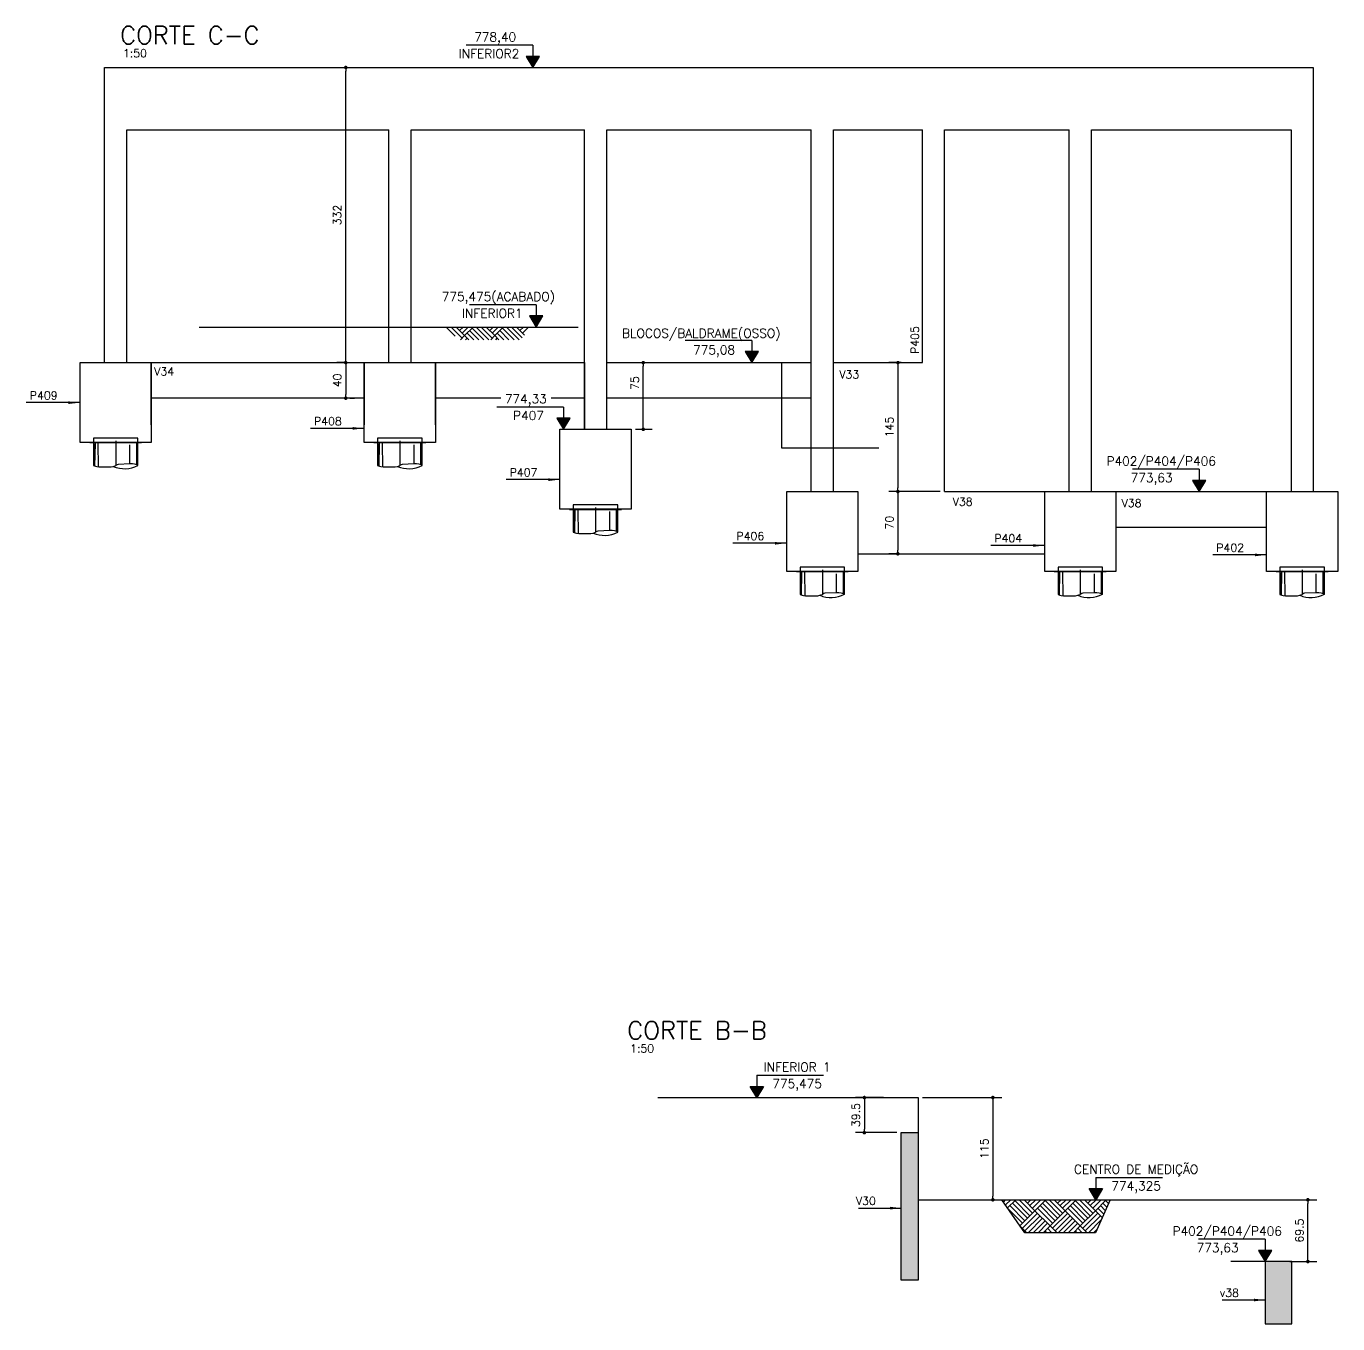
# Model space of a CAD drawing. Extents: x -856 to 20282, y 14720 to 28231.
# Drawn here: x 7211 to 8685, y 18153 to 19612 of the extents above; entities that cross this region are included whole.
import ezdxf
from ezdxf.enums import TextEntityAlignment as Align

# ---------------------------------------------------------------- set-up
doc = ezdxf.new("R2010")
doc.units = 0
doc.linetypes.add('ESTILO_TQS_0002', pattern=[0.4, 0.1, -0.3])
doc.layers.get('0').update_dxf_attribs({"linetype": 'CONTINUOUS'})
doc.layers.get('Defpoints').update_dxf_attribs({"linetype": 'CONTINUOUS'})
for name, color, linetype in [('COTA', 1, 'CONTINUOUS'), ('H2', 252, 'CONTINUOUS'), ('H6', 1, 'CONTINUOUS'), ('LINHA_FINA', 1, 'CONTINUOUS'), ('PENA_1', 1, 'CONTINUOUS'), ('PENA_2', 2, 'CONTINUOUS'), ('PENA_3', 3, 'CONTINUOUS'), ('T1', 2, 'CONTINUOUS'), ('T3', 4, 'CONTINUOUS'), ('TEXTO', 3, 'CONTINUOUS'), ('VIGAT', 3, 'ESTILO_TQS_0002')]:
    doc.layers.add(name, color=color, linetype=linetype)
doc.styles.add('COTA', font='romans.shx')
doc.styles.add('TEXTO', font='romans.shx', dxfattribs={"height": 10})
doc.styles.add('Texto1', font='romans.shx', dxfattribs={"height": 9})
doc.styles.add('Texto3', font='romans.shx', dxfattribs={"height": 20})
doc.dimstyles.new('forma', dxfattribs={"dimscale": 5, "dimtxt": 1.8, "dimasz": 0.8, "dimexe": 2, "dimexo": 1, "dimgap": 1, "dimtad": 1, "dimdec": 1, "dimzin": 9, "dimdsep": 46, "dimtxsty": 'COTA', "dimblk1": 'DOT', "dimblk2": 'DOT', "dimsah": 1, "dimcen": 0, "dimdle": 1, "dimclrd": 256, "dimclre": 256, "dimclrt": 2, "dimadec": 0, "dimazin": 0, "dimtfac": 1, "dimtdec": 0, "dimtmove": 0, "dimatfit": 3, "dimfxl": 1, "dimtolj": 1, "dimtzin": 0, "dimarcsym": 0})

# ---------------------------------------------------------------- blocks, each defined once
blk = doc.blocks.new('elevação')
at = {"layer": 'LINHA_FINA', "linetype": 'Continuous'}
blk.add_hatch(color=256, dxfattribs=at).paths.add_polyline_path([(1.5, 2.5), (-1.5, 2.5), (0, 0)])
at = {"layer": 'LINHA_FINA'}
for p, q in [((0, 5), (-15, 5)), ((0, 5), (0, 2.5)), ((-1.5, 2.5), (0, 0)), ((1.5, 2.5), (-1.5, 2.5)), ((0, 0), (1.5, 2.5))]:
    blk.add_line(p, q, dxfattribs=at)
at = {"layer": 'TEXTO', "linetype": 'Continuous', "style": 'TEXTO'}
for p in [(-8.5, 5.25), (-8.5, 1.5)]:
    blk.add_attdef('XXXX.XX', text='', height=2, dxfattribs=at).set_placement(p, align=Align.BOTTOM_CENTER)
blk = doc.blocks.new('elevação_d')
at = {"layer": 'LINHA_FINA', "linetype": 'Continuous'}
blk.add_hatch(color=256, dxfattribs=at).paths.add_polyline_path([(0, 0), (1.5, 2.5), (-1.5, 2.5)])
at = {"layer": 'LINHA_FINA'}
for p, q in [((0, 5), (0, 2.5)), ((0, 5), (15, 5)), ((0, 0), (-1.5, 2.5)), ((-1.5, 2.5), (1.5, 2.5)), ((1.5, 2.5), (0, 0))]:
    blk.add_line(p, q, dxfattribs=at)
at = {"layer": 'TEXTO', "linetype": 'Continuous', "style": 'TEXTO'}
for p in [(9.07, 5.25), (9.07, 1.5)]:
    blk.add_attdef('XXXX.XX', text='', height=2, dxfattribs=at).set_placement(p, align=Align.BOTTOM_CENTER)
blk = doc.blocks.new('_Dot')
at = {"color": 0, "linetype": 'ByBlock', "lineweight": -2}
blk.add_line((-0.5, 0), (-1, 0), dxfattribs=at)
at = {"color": 0, "linetype": 'ByBlock', "const_width": 0.5}
blk.add_lwpolyline([(-0.25, 0, 1), (0.25, 0, 1)], format="xyb", close=True, dxfattribs=at)
blk = doc.blocks.new('*D400')
at = {"layer": 'COTA', "lineweight": -2, "transparency": 16777216}
for p, q in [((8218.4, 18407), (8307.4, 18407)), ((8297.4, 18403), (8297.4, 18296)), ((8266.6, 18292), (8307.4, 18292))]:
    blk.add_line(p, q, dxfattribs=at)
at = {"layer": 'Defpoints', "color": 0, "transparency": 16777216}
for p in [(8213.4, 18407), (8261.6, 18292), (8297.4, 18292)]:
    blk.add_point(p, dxfattribs=at)
at = {"layer": 'COTA', "lineweight": -2, "transparency": 16777216, "xscale": 4, "yscale": 4, "zscale": 4}
for p, rotation in [((8297.4, 18407), 90), ((8297.4, 18292), 270)]:
    blk.add_blockref('_Dot', p, dxfattribs=dict(at, rotation=rotation))
at = {"layer": 'COTA', "color": 2, "transparency": 16777216, "insert": (8287.9, 18349.5), "char_height": 9, "attachment_point": 5, "rotation": 90, "style": 'COTA'}
blk.add_mtext('\\A1;115 ', dxfattribs=at)
blk = doc.blocks.new('*D401')
at = {"layer": 'COTA', "lineweight": -2, "transparency": 16777216}
for p, q in [((8174.5, 18407), (8142.9, 18407)), ((8152.9, 18403), (8152.9, 18371.5)), ((8189.4, 18367.5), (8142.9, 18367.5))]:
    blk.add_line(p, q, dxfattribs=at)
at = {"layer": 'Defpoints', "color": 0, "transparency": 16777216}
for p in [(8179.5, 18407), (8152.9, 18367.5), (8194.4, 18367.5)]:
    blk.add_point(p, dxfattribs=at)
at = {"layer": 'COTA', "lineweight": -2, "transparency": 16777216, "xscale": 4, "yscale": 4, "zscale": 4}
for p, rotation in [((8152.9, 18407), 90), ((8152.9, 18367.5), 270)]:
    blk.add_blockref('_Dot', p, dxfattribs=dict(at, rotation=rotation))
at = {"layer": 'COTA', "color": 2, "transparency": 16777216, "insert": (8143.4, 18387.3), "char_height": 9, "attachment_point": 5, "rotation": 90, "style": 'COTA'}
blk.add_mtext('\\A1;39.5 ', dxfattribs=at)
blk = doc.blocks.new('ss')
at = {"layer": 'LINHA_FINA'}
blk.add_solid([(0, 0), (-2.5, -0.29), (-2.5, 0.3)], dxfattribs=at)
blk = doc.blocks.new('*D362')
at = {"layer": 'COTA', "lineweight": -2, "transparency": 16777216}
for p, q in [((7568.8, 19233.6), (7559.8, 19233.6)), ((7569.8, 19229.6), (7569.8, 19197.6)), ((7574.4, 19193.6), (7579.8, 19193.6))]:
    blk.add_line(p, q, dxfattribs=at)
at = {"layer": 'Defpoints', "color": 0, "transparency": 16777216}
for p in [(7573.8, 19233.6), (7569.4, 19193.6), (7569.8, 19193.6)]:
    blk.add_point(p, dxfattribs=at)
at = {"layer": 'COTA', "lineweight": -2, "transparency": 16777216, "xscale": 4, "yscale": 4, "zscale": 4}
for p, rotation in [((7569.8, 19233.6), 90), ((7569.8, 19193.6), 270)]:
    blk.add_blockref('_Dot', p, dxfattribs=dict(at, rotation=rotation))
at = {"layer": 'COTA', "color": 2, "transparency": 16777216, "insert": (7560.3, 19213.6), "char_height": 9, "attachment_point": 5, "rotation": 90, "style": 'COTA'}
blk.add_mtext('\\A1;40 ', dxfattribs=at)
blk = doc.blocks.new('*D363')
at = {"layer": 'COTA', "lineweight": -2, "transparency": 16777216}
for p, q in [((8631.4, 18292), (8661.6, 18292)), ((8651.6, 18226.5), (8651.6, 18288)), ((8631.4, 18222.5), (8661.6, 18222.5))]:
    blk.add_line(p, q, dxfattribs=at)
at = {"layer": 'Defpoints', "color": 0, "transparency": 16777216}
for p in [(8626.4, 18292), (8651.6, 18292), (8626.4, 18222.5)]:
    blk.add_point(p, dxfattribs=at)
at = {"layer": 'COTA', "lineweight": -2, "transparency": 16777216, "xscale": 4, "yscale": 4, "zscale": 4}
for p, rotation in [((8651.6, 18292), 90), ((8651.6, 18222.5), 270)]:
    blk.add_blockref('_Dot', p, dxfattribs=dict(at, rotation=rotation))
at = {"layer": 'COTA', "color": 2, "transparency": 16777216, "insert": (8642.1, 18257.3), "char_height": 9, "attachment_point": 5, "rotation": 90, "style": 'COTA'}
blk.add_mtext('\\A1;69.5 ', dxfattribs=at)
blk = doc.blocks.new('*D364')
at = {"layer": 'COTA', "lineweight": -2, "transparency": 16777216}
for p, q in [((7895.7, 19233.6), (7914.3, 19233.6)), ((7904.3, 19162.6), (7904.3, 19229.6)), ((7895.7, 19158.6), (7914.3, 19158.6))]:
    blk.add_line(p, q, dxfattribs=at)
at = {"layer": 'Defpoints', "color": 0, "transparency": 16777216}
for p in [(7890.7, 19233.6), (7904.3, 19233.6), (7890.7, 19158.6)]:
    blk.add_point(p, dxfattribs=at)
at = {"layer": 'COTA', "lineweight": -2, "transparency": 16777216, "xscale": 4, "yscale": 4, "zscale": 4}
for p, rotation in [((7904.3, 19233.6), 90), ((7904.3, 19158.6), 270)]:
    blk.add_blockref('_Dot', p, dxfattribs=dict(at, rotation=rotation))
at = {"layer": 'COTA', "color": 2, "transparency": 16777216, "insert": (7894.8, 19210.6), "char_height": 9, "attachment_point": 5, "rotation": 90, "style": 'COTA'}
blk.add_mtext('\\A1;75 ', dxfattribs=at)
blk = doc.blocks.new('A$Cfeb4b014')
at = {"layer": 'PENA_1'}
for p, q in [((54.2, 34.3), (4.2, 34.3)), ((4.2, 34.3), (4.2, 29.1)), ((29.2, 31.4), (29.2, 3.7)), ((53.8, 3.9), (53.8, 29.6)), ((54.2, 29.1), (54.2, 34.3)), ((0, 29.3), (58.3, 29.3)), ((4.2, 29.1), (4.2, 3.7)), ((4.7, 3.5), (5.1, 28)), ((5.8, 3), (6.3, 28.4)), ((9.9, 2), (9.6, 28.2)), ((45.1, 5.4), (45.1, 26.7)), ((52.9, 4.3), (52.9, 28.4)), ((54.2, 3.7), (54.2, 29.1))]:
    blk.add_line(p, q, dxfattribs=at)
for points in [[(4.2, 3.7), (5.3, 3.2), (6.4, 2.8), (7.9, 2.4), (10.4, 2), (24, 2.1), (26.4, 2.6), (27.6, 3), (29.2, 3.7)], [(54.2, 3.7), (53.1, 4.3), (52, 4.7), (50.4, 5.1), (47.9, 5.5), (45.1, 5.4), (31.9, 4.9), (30.8, 4.5), (29.2, 3.7)]]:
    blk.add_lwpolyline(points, dxfattribs=at)
blk.add_arc((39.1, 32.1), 32.1, 246.6344, 297.9627, dxfattribs=at)
blk = doc.blocks.new('*D402')
at = {"layer": 'COTA', "lineweight": -2, "transparency": 16777216}
for p, q in [((8194.2, 19233.6), (8180.6, 19233.6)), ((8190.6, 19229.6), (8190.6, 19092.6)), ((8238.2, 19088.6), (8180.6, 19088.6))]:
    blk.add_line(p, q, dxfattribs=at)
at = {"layer": 'Defpoints', "color": 0, "transparency": 16777216}
for p in [(8199.2, 19233.6), (8190.6, 19088.6), (8243.2, 19088.6)]:
    blk.add_point(p, dxfattribs=at)
at = {"layer": 'COTA', "lineweight": -2, "transparency": 16777216, "xscale": 4, "yscale": 4, "zscale": 4}
for p, rotation in [((8190.6, 19233.6), 90), ((8190.6, 19088.6), 270)]:
    blk.add_blockref('_Dot', p, dxfattribs=dict(at, rotation=rotation))
at = {"layer": 'COTA', "color": 2, "transparency": 16777216, "insert": (8181.1, 19161.1), "char_height": 9, "attachment_point": 5, "rotation": 90, "style": 'COTA'}
blk.add_mtext('\\A1;145 ', dxfattribs=at)
blk = doc.blocks.new('*D403')
at = {"layer": 'COTA', "lineweight": -2, "transparency": 16777216}
for p, q in [((8238.2, 19088.6), (8180.6, 19088.6)), ((8190.6, 19084.6), (8190.6, 19022.6)), ((8192.4, 19018.6), (8180.6, 19018.6))]:
    blk.add_line(p, q, dxfattribs=at)
at = {"layer": 'Defpoints', "color": 0, "transparency": 16777216}
for p in [(8243.2, 19088.6), (8190.6, 19018.6), (8197.4, 19018.6)]:
    blk.add_point(p, dxfattribs=at)
at = {"layer": 'COTA', "lineweight": -2, "transparency": 16777216, "xscale": 4, "yscale": 4, "zscale": 4}
for p, rotation in [((8190.6, 19088.6), 90), ((8190.6, 19018.6), 270)]:
    blk.add_blockref('_Dot', p, dxfattribs=dict(at, rotation=rotation))
at = {"layer": 'COTA', "color": 2, "transparency": 16777216, "insert": (8181.1, 19053.6), "char_height": 9, "attachment_point": 5, "rotation": 90, "style": 'COTA'}
blk.add_mtext('\\A1;70 ', dxfattribs=at)
blk = doc.blocks.new('*D458')
at = {"layer": 'COTA', "lineweight": -2, "transparency": 16777216}
for p, q in [((7548.5, 19565.6), (7579.8, 19565.6)), ((7569.8, 19237.6), (7569.8, 19561.6)), ((7548.5, 19233.6), (7579.8, 19233.6))]:
    blk.add_line(p, q, dxfattribs=at)
at = {"layer": 'Defpoints', "color": 0, "transparency": 16777216}
for p in [(7543.5, 19565.6), (7569.8, 19565.6), (7543.5, 19233.6)]:
    blk.add_point(p, dxfattribs=at)
at = {"layer": 'COTA', "lineweight": -2, "transparency": 16777216, "xscale": 4, "yscale": 4, "zscale": 4}
for p, rotation in [((7569.8, 19565.6), 90), ((7569.8, 19233.6), 270)]:
    blk.add_blockref('_Dot', p, dxfattribs=dict(at, rotation=rotation))
at = {"layer": 'COTA', "color": 2, "transparency": 16777216, "insert": (7560.3, 19399.6), "char_height": 9, "attachment_point": 5, "rotation": 90, "style": 'COTA'}
blk.add_mtext('\\A1;332 ', dxfattribs=at)

msp = doc.modelspace()

# ---------------------------------------------------------------- hatches: boundary and pattern name
at = {"layer": 'H2'}
for points in [[(8213.42, 18367.53), (8213.42, 18201.53), (8194.42, 18201.53), (8194.42, 18367.53)], [(8603.42, 18222.53), (8603.42, 18152.53), (8633.42, 18152.53), (8633.42, 18222.53)]]:
    msp.add_hatch(color=256, dxfattribs=at).paths.add_polyline_path(points)
at = {"layer": 'H6'}
h = msp.add_hatch(dxfattribs=at)
h.set_pattern_fill('AR-PARQ1', color=256, scale=2, angle=45, style=0)
h.set_pattern_definition([(135, (-6534.883, -5292.395), (-33.941125, 0), [24, -24]), (135, (-6532.054, -5289.566), (-33.941125, 0), [24, -24]), (135, (-6529.226, -5286.738), (-33.941125, 0), [24, -24]), (135, (-6526.398, -5283.91), (-33.941125, 0), [24, -24]), (135, (-6523.57, -5281.08), (-33.941125, 0), [24, -24]), (135, (-6520.74, -5278.253), (-33.941125, 0), [24, -24]), (135, (-6517.912, -5275.424), (-33.941125, 0), [24, -24]), (45, (-6551.853, -5275.424), (33.941125, 0), [24, -24]), (45, (-6554.682, -5272.596), (33.941125, 0), [24, -24]), (45, (-6557.51, -5269.767), (33.941125, 0), [24, -24]), (45, (-6560.339, -5266.94), (33.941125, 0), [24, -24]), (45, (-6563.167, -5264.11), (33.941125, 0), [24, -24]), (45, (-6565.996, -5261.282), (33.941125, 0), [24, -24]), (45, (-6568.824, -5258.454), (33.941125, 0), [24, -24])])
h.paths.add_polyline_path([(7681.27, 19273.61), (7777.7, 19273.61), (7766.59, 19259.4), (7697.26, 19259.4)])
h = msp.add_hatch(dxfattribs=at)
h.set_pattern_fill('AR-PARQ1', color=256, scale=2, angle=45, style=0)
h.set_pattern_definition([(135, (-6538.464, -5292.395), (-33.941125, 0), [24, -24]), (135, (-6535.636, -5289.566), (-33.941125, 0), [24, -24]), (135, (-6532.808, -5286.738), (-33.941125, 0), [24, -24]), (135, (-6529.98, -5283.91), (-33.941125, 0), [24, -24]), (135, (-6527.15, -5281.08), (-33.941125, 0), [24, -24]), (135, (-6524.322, -5278.253), (-33.941125, 0), [24, -24]), (135, (-6521.494, -5275.424), (-33.941125, 0), [24, -24]), (45, (-6555.435, -5275.424), (33.941125, 0), [24, -24]), (45, (-6558.263, -5272.596), (33.941125, 0), [24, -24]), (45, (-6561.092, -5269.767), (33.941125, 0), [24, -24]), (45, (-6563.92, -5266.94), (33.941125, 0), [24, -24]), (45, (-6566.749, -5264.11), (33.941125, 0), [24, -24]), (45, (-6569.577, -5261.282), (33.941125, 0), [24, -24]), (45, (-6572.406, -5258.454), (33.941125, 0), [24, -24])])
h.paths.add_polyline_path([(8307.45, 18292.03), (8429.13, 18292.03), (8412.95, 18254.98), (8333.48, 18254.98)])

# ---------------------------------------------------------------- linework, layer by layer
at = {"layer": 'COTA'}
for p, q in [((7404.92, 19273.61), (7831.11, 19273.61)), ((8059.71, 19233.61), (8059.71, 19137.61)), ((8059.71, 19137.61), (8169.05, 19137.61))]:
    msp.add_line(p, q, dxfattribs=at)
at = {"layer": 'LINHA_FINA'}
for p, q in [((7271.18, 19188.61), (7210.56, 19188.61)), ((7590.68, 19159.68), (7530.06, 19159.68)), ((7810.68, 19101.99), (7750.06, 19101.99)), ((8065.68, 19030.44), (8005.06, 19030.44)), ((8355.68, 19027.93), (8295.06, 19027.93)), ((8605.18, 19017.34), (8544.56, 19017.34)), ((8146.33, 18282.62), (8194.42, 18282.62)), ((8555.33, 18179.28), (8603.42, 18179.28))]:
    msp.add_line(p, q, dxfattribs=at)
at = {"layer": 'PENA_1'}
for p, q in [((7920.82, 18407.03), (8213.42, 18407.03)), ((8213.42, 18407.03), (8213.42, 18291.03)), ((8213.42, 18292.03), (8648.16, 18292.03)), ((8626.42, 18222.53), (8564.86, 18222.53))]:
    msp.add_line(p, q, dxfattribs=at)
msp.add_lwpolyline([(8307.45, 18292.03), (8429.13, 18292.03), (8412.95, 18254.98), (8333.48, 18254.98)], close=True, dxfattribs=at)
at = {"layer": 'PENA_3'}
for p, q in [((7298.68, 19565.61), (8657.68, 19565.61)), ((7298.68, 19233.61), (7298.68, 19565.61)), ((8657.68, 19565.61), (8657.68, 19088.61)), ((7323.68, 19233.61), (7323.68, 19495.61)), ((7323.68, 19495.61), (7618.18, 19495.61)), ((7618.18, 19233.61), (7618.18, 19495.61)), ((7643.18, 19233.61), (7643.18, 19495.61)), ((7643.18, 19495.61), (7838.18, 19495.61)), ((7838.18, 19158.61), (7838.18, 19495.61)), ((7863.18, 19158.61), (7863.18, 19495.61)), ((7863.18, 19495.61), (8093.18, 19495.61)), ((8093.18, 19088.61), (8093.18, 19495.61)), ((8118.18, 19088.61), (8118.18, 19495.61)), ((8118.18, 19495.61), (8218.18, 19495.61)), ((8218.18, 19233.61), (8218.18, 19495.61)), ((8243.18, 19088.61), (8243.18, 19495.61)), ((8243.18, 19495.61), (8383.18, 19495.61)), ((8383.18, 19088.61), (8383.18, 19495.61)), ((8408.18, 19088.61), (8408.18, 19495.61)), ((8408.18, 19495.61), (8632.68, 19495.61)), ((8632.68, 19495.61), (8632.68, 19088.61)), ((7350.6, 19233.61), (7590.68, 19233.61)), ((7351.18, 19163.61), (7351.18, 19233.61)), ((7590.68, 19233.61), (7590.68, 19163.61)), ((7670.68, 19233.61), (7838.18, 19233.61)), ((7670.68, 19163.61), (7670.68, 19233.61)), ((7838.18, 19233.61), (7838.18, 19158.61)), ((7863.18, 19233.61), (8093.18, 19233.61)), ((8118.18, 19233.61), (8218.18, 19233.61)), ((7590.68, 19193.61), (7351.18, 19193.61)), ((7744.23, 19193.61), (7670.68, 19193.61)), ((7838.18, 19193.61), (7800.78, 19193.61)), ((8093.18, 19193.61), (7863.18, 19193.61)), ((8243.18, 19088.61), (8355.68, 19088.61)), ((8435.68, 19088.61), (8605.18, 19088.61)), ((8435.68, 19048.61), (8605.18, 19048.61)), ((8145.68, 19018.61), (8355.68, 19018.61))]:
    msp.add_line(p, q, dxfattribs=at)
for points in [[(7271.18, 19233.61), (7351.18, 19233.61), (7351.18, 19143.61), (7271.18, 19143.61), (7271.18, 19233.61)], [(7590.68, 19233.61), (7670.68, 19233.61), (7670.68, 19143.61), (7590.68, 19143.61), (7590.68, 19233.61)], [(7810.68, 19158.61), (7890.68, 19158.61), (7890.68, 19068.61), (7810.68, 19068.61), (7810.68, 19158.61)], [(8065.68, 19088.61), (8145.68, 19088.61), (8145.68, 18998.61), (8065.68, 18998.61), (8065.68, 19088.61)], [(8355.68, 19088.61), (8435.68, 19088.61), (8435.68, 18998.61), (8355.68, 18998.61), (8355.68, 19088.61)], [(8605.18, 19088.61), (8685.18, 19088.61), (8685.18, 18998.61), (8605.18, 18998.61), (8605.18, 19088.61)], [(8213.42, 18367.53), (8213.42, 18201.53), (8194.42, 18201.53), (8194.42, 18367.53), (8213.42, 18367.53)], [(8603.42, 18222.53), (8603.42, 18152.53), (8633.42, 18152.53), (8633.42, 18222.53), (8603.42, 18222.53)]]:
    msp.add_lwpolyline(points, dxfattribs=at)

# ---------------------------------------------------------------- block references
at = {"layer": 'PENA_1', "xscale": -5, "yscale": 5, "zscale": 5, "rotation": 180}
for p in [(7270.58, 19188.61), (7590.08, 19159.68), (7810.08, 19101.99), (8065.08, 19030.44), (8355.08, 19027.93), (8604.58, 19017.34), (8194.42, 18282.62), (8603.42, 18179.28)]:
    msp.add_blockref('ss', p, dxfattribs=at)
at = {"layer": 'PENA_1'}
for p in [(7281.97, 19114.29), (7601.47, 19114.29), (7821.47, 19039.29), (8076.47, 18969.29), (8366.47, 18969.29), (8615.97, 18969.29)]:
    msp.add_blockref('A$Cfeb4b014', p, dxfattribs=at)
at = {"layer": 'PENA_2'}
ref = msp.add_blockref('elevação', (7780.32, 19565.61), dxfattribs=dict(at, xscale=5, yscale=5, zscale=5))
ref.add_attrib('XXXX.XX', '778,40', dxfattribs={"layer": 'TEXTO', "linetype": 'Continuous', "height": 10, "style": 'TEXTO'}).set_placement((7737.82, 19591.86), align=Align.BOTTOM_CENTER)
ref.add_attrib('XXXX.XX', 'INFERIOR2', dxfattribs={"layer": 'TEXTO', "linetype": 'Continuous', "height": 10, "style": 'TEXTO'}).set_placement((7730.94, 19573.11), align=Align.BOTTOM_CENTER)
ref = msp.add_blockref('elevação', (7783.9, 19273.61), dxfattribs=dict(at, xscale=5, yscale=5, zscale=5))
ref.add_attrib('XXXX.XX', '775,475(ACABADO)', dxfattribs={"layer": 'TEXTO', "linetype": 'Continuous', "height": 10, "style": 'TEXTO'}).set_placement((7741.4, 19299.86), align=Align.BOTTOM_CENTER)
ref.add_attrib('XXXX.XX', 'INFERIOR1', dxfattribs={"layer": 'TEXTO', "linetype": 'Continuous', "height": 10, "style": 'TEXTO'}).set_placement((7734.52, 19281.11), align=Align.BOTTOM_CENTER)
ref = msp.add_blockref('elevação', (8026.46, 19233.61), dxfattribs=dict(at, xscale=5, yscale=5, zscale=5))
ref.add_attrib('XXXX.XX', '775,08', dxfattribs={"layer": 'TEXTO', "linetype": 'Continuous', "height": 10, "style": 'TEXTO'}).set_placement((7983.96, 19239.87), align=Align.BOTTOM_CENTER)
ref.add_attrib('XXXX.XX', 'BLOCOS/BALDRAME(OSSO)', dxfattribs={"layer": 'TEXTO', "linetype": 'Continuous', "height": 10, "style": 'TEXTO'}).set_placement((7969.54, 19258.61), align=Align.BOTTOM_CENTER)
ref = msp.add_blockref('elevação', (7814.79, 19158.61), dxfattribs=dict(at, xscale=5, yscale=5, zscale=5))
ref.add_attrib('XXXX.XX', '774,33', dxfattribs={"layer": 'TEXTO', "linetype": 'Continuous', "height": 10, "style": 'TEXTO'}).set_placement((7772.29, 19184.86), align=Align.BOTTOM_CENTER)
ref.add_attrib('XXXX.XX', 'P407', dxfattribs={"layer": 'TEXTO', "linetype": 'Continuous', "height": 10, "style": 'TEXTO'}).set_placement((7775.27, 19166.11), align=Align.BOTTOM_CENTER)
ref = msp.add_blockref('elevação', (8529.2, 19088.61), dxfattribs=dict(at, xscale=5, yscale=5, zscale=5))
ref.add_attrib('XXXX.XX', 'P402/P404/P406', dxfattribs={"layer": 'TEXTO', "linetype": 'Continuous', "height": 10, "style": 'TEXTO'}).set_placement((8486.7, 19114.86), align=Align.BOTTOM_CENTER)
ref.add_attrib('XXXX.XX', '773,63', dxfattribs={"layer": 'TEXTO', "linetype": 'Continuous', "height": 10, "style": 'TEXTO'}).set_placement((8475.85, 19096.11), align=Align.BOTTOM_CENTER)
ref = msp.add_blockref('elevação', (8603.42, 18222.53), dxfattribs=dict(at, xscale=5, yscale=5, zscale=5))
ref.add_attrib('XXXX.XX', 'P402/P404/P406', dxfattribs={"layer": 'TEXTO', "linetype": 'Continuous', "height": 10, "style": 'TEXTO'}).set_placement((8560.92, 18248.78), align=Align.BOTTOM_CENTER)
ref.add_attrib('XXXX.XX', '773,63', dxfattribs={"layer": 'TEXTO', "linetype": 'Continuous', "height": 10, "style": 'TEXTO'}).set_placement((8550.08, 18230.03), align=Align.BOTTOM_CENTER)
at = {"layer": 'VIGAT'}
ref = msp.add_blockref('elevação_d', (8031.91, 18407.03), dxfattribs=dict(at, xscale=5, yscale=5, zscale=5))
ref.add_attrib('XXXX.XX', 'INFERIOR 1', dxfattribs={"layer": 'TEXTO', "linetype": 'Continuous', "height": 10, "style": 'TEXTO'}).set_placement((8077.27, 18433.28), align=Align.BOTTOM_CENTER)
ref.add_attrib('XXXX.XX', '775,475', dxfattribs={"layer": 'TEXTO', "linetype": 'Continuous', "height": 10, "style": 'TEXTO'}).set_placement((8077.27, 18414.53), align=Align.BOTTOM_CENTER)
ref = msp.add_blockref('elevação_d', (8413.06, 18292.03), dxfattribs=dict(at, xscale=5, yscale=5, zscale=5))
ref.add_attrib('XXXX.XX', 'CENTRO DE MEDIÇÃO', dxfattribs={"layer": 'TEXTO', "linetype": 'Continuous', "height": 10, "style": 'TEXTO'}).set_placement((8458.42, 18318.28), align=Align.BOTTOM_CENTER)
ref.add_attrib('XXXX.XX', '774,325', dxfattribs={"layer": 'TEXTO', "linetype": 'Continuous', "height": 10, "style": 'TEXTO'}).set_placement((8458.42, 18299.53), align=Align.BOTTOM_CENTER)

# ---------------------------------------------------------------- texts
at = {"layer": 'T1', "style": 'Texto1'}
for s, p in [('1:50', (7319.29, 19577.09)), ('V34', (7354.49, 19219.23)), ('V33', (8124.76, 19215.76)), ('P409', (7214.58, 19192.18)), ('P408', (7534.08, 19163.25)), ('P407', (7754.08, 19105.56)), ('V38', (8252.22, 19072.71)), ('V38', (8442.13, 19071.2)), ('P406', (8009.08, 19034)), ('P404', (8299.08, 19031.5)), ('P402', (8548.58, 19020.91)), ('1:50', (7889.52, 18457.67)), ('V30', (8143.43, 18286.19)), ('v38', (8552.43, 18182.85))]:
    msp.add_text(s, height=9, dxfattribs=at).set_placement(p)
msp.add_text('P405', height=9, rotation=90, dxfattribs=at).set_placement((8214.22, 19243.42))
at = {"layer": 'T3', "style": 'Texto3'}
for s, p in [('CORTE C-C', (7316.07, 19591.99)), ('CORTE B-B', (7886.29, 18472.58))]:
    msp.add_text(s, height=20, dxfattribs=at).set_placement(p)

# ---------------------------------------------------------------- dimensions: what is measured, and where the dimension line sits
at = {"layer": 'COTA'}
for base, p1, p2, override, picture, middle in [((7569.78, 19565.61), (7543.47, 19233.61), (7543.47, 19565.61), {"dimpost": ' '}, '*D458', (7560.28, 19399.61)), ((7569.78, 19193.61), (7573.78, 19233.61), (7569.38, 19193.61), {"dimpost": ' ', "dimtmove": 1}, '*D362', (7560.28, 19213.61)), ((8190.63, 19088.61), (8199.19, 19233.61), (8243.18, 19088.61), {"dimpost": ' '}, '*D402', (8181.13, 19161.11)), ((8190.63, 19018.61), (8243.18, 19088.61), (8197.4, 19018.61), {"dimpost": ' ', "dimtmove": 1}, '*D403', (8181.13, 19053.61)), ((8152.9, 18367.53), (8179.47, 18407.03), (8194.42, 18367.53), {"dimpost": ' '}, '*D401', (8143.4, 18387.28)), ((8297.45, 18292.03), (8213.42, 18407.03), (8261.64, 18292.03), {"dimpost": ' '}, '*D400', (8287.95, 18349.53)), ((8651.55, 18292.03), (8626.42, 18222.53), (8626.42, 18292.03), {"dimpost": ' '}, '*D363', (8642.05, 18257.28))]:
    dim = msp.add_linear_dim(base=base, p1=p1, p2=p2, angle=90, dimstyle='forma', override=override, dxfattribs=at)
    dim.commit()
    dim.dimension.update_dxf_attribs({"geometry": picture, "text_midpoint": middle})
dim = msp.add_linear_dim(base=(7904.3, 19233.61), p1=(7890.68, 19158.61), p2=(7890.68, 19233.61), angle=90, dimstyle='forma', override={"dimpost": ' ', "dimtmove": 1}, dxfattribs=at)
dim.commit()
dim.dimension.update_dxf_attribs({"geometry": '*D364', "text_midpoint": (7904.3, 19210.58), "dimtype": 160})

doc.saveas('drawing.dxf')
